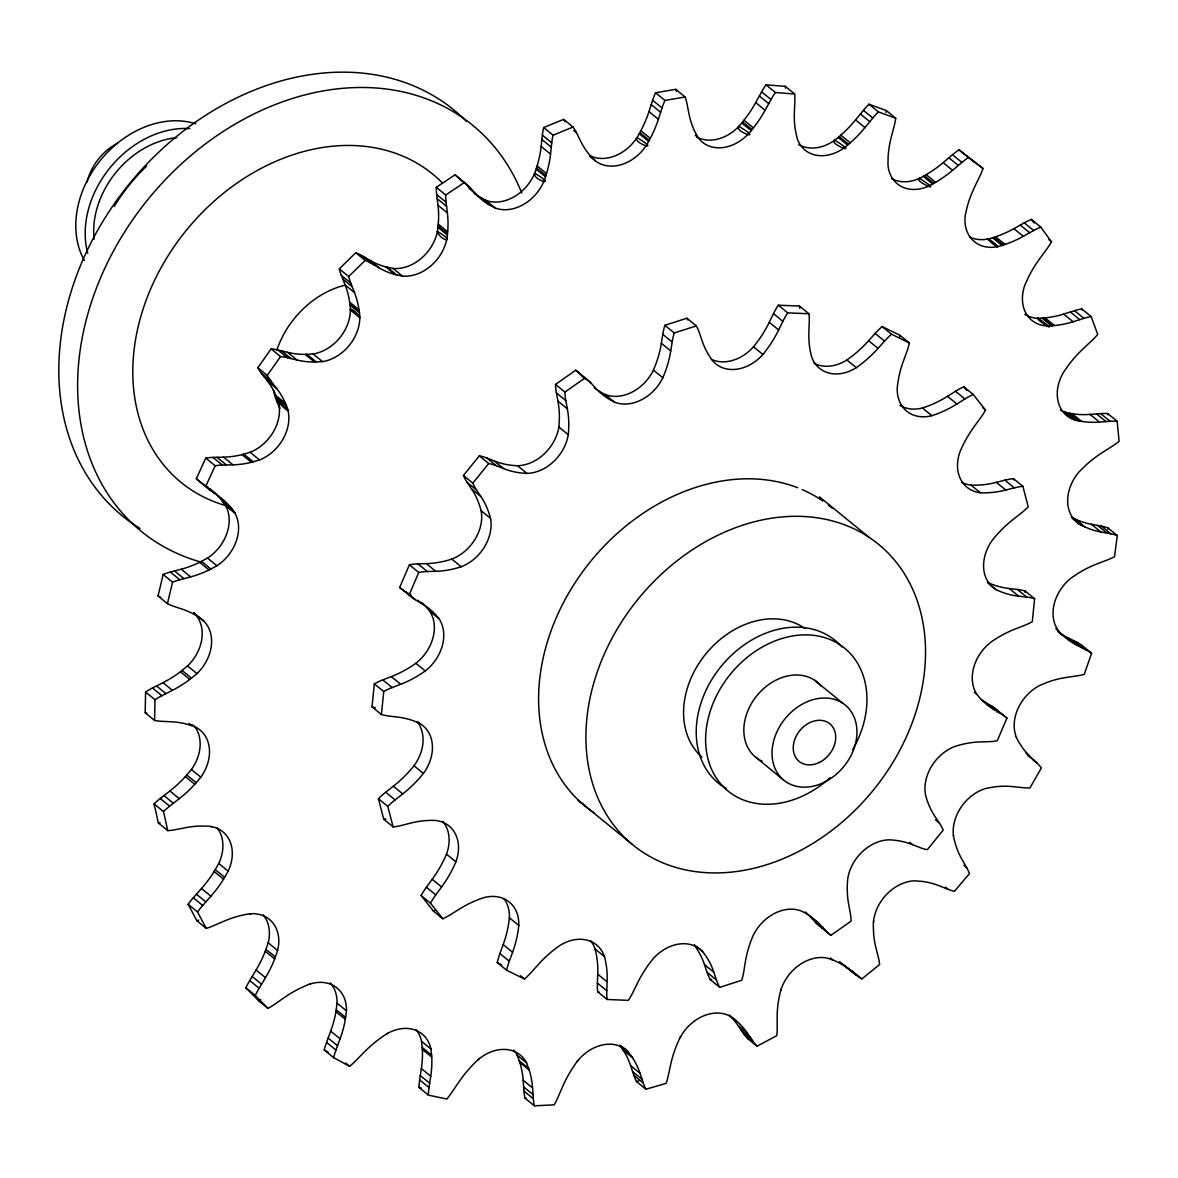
<?xml version="1.0" encoding="UTF-8"?>
<svg xmlns="http://www.w3.org/2000/svg" width="1178" height="1178" viewBox="0 0 1178 1178"><rect width="100%" height="100%" fill="white"/><g stroke="black" fill="none" stroke-linecap="round" stroke-linejoin="round"><path stroke-width="1.5" d="M194.09 613.134L194.37 613.414A39.08 30.495 -50.8 0 1 187.552 665.938L180.411 671.769A100.69 78.602 -50.8 0 1 163.006 682.666L152.492 688.011A62.89 49.078 -50.8 0 0 145.586 692.031L145.188 712.764L154.598 720.435A62.861 49.064 -50.8 0 0 161.401 721.289L171.797 721.819A100.704 78.602 -50.8 0 1 188.951 724.779L191.661 725.604A39.08 30.495 -50.8 0 1 200.805 777.185L194.753 784.312A100.704 78.602 -50.8 0 1 179.292 798.64L169.676 806.164A62.846 49.064 -50.8 0 0 163.492 811.554L167.777 830.652A62.846 49.049 -50.8 0 0 174.977 829.754L185.8 827.648A100.704 78.602 -50.8 0 1 204.118 826.072L207.092 826.161A39.08 30.495 -50.8 0 1 228.179 871.146L223.555 879.186A100.704 78.602 -50.8 0 1 210.891 896.178L202.69 905.47A62.876 49.078 -50.8 0 0 197.536 911.949L206.253 928.397A62.861 49.064 -50.8 0 0 213.468 925.761L224.144 921.137A100.704 78.602 -50.8 0 1 242.653 915.144L245.731 914.467A39.08 30.495 -50.8 0 1 277.61 950.455L274.68 958.966A100.704 78.602 -50.8 0 1 265.462 977.696L259.131 988.254A62.861 49.064 -50.8 0 0 255.287 995.484L267.98 1008.383A62.817 49.034 -50.8 0 0 274.813 1004.171L284.752 997.28A100.704 78.602 -50.8 0 1 302.452 987.164L305.485 985.78A39.08 30.495 -50.8 0 1 346.435 1010.812L345.345 1019.353A100.704 78.602 -50.8 0 1 340.089 1038.819L335.951 1050.069A62.861 49.064 -50.8 0 0 333.624 1057.653L349.63 1066.311A62.876 49.078 -50.8 0 0 355.697 1060.745L364.385 1051.939A100.704 78.602 -50.8 0 1 380.317 1038.26L383.115 1036.242A39.08 30.495 -50.8 0 1 430.942 1048.98L431.752 1057.078A100.704 78.602 -50.8 0 1 430.75 1076.221L429.028 1087.574A62.89 49.078 -50.8 0 0 428.35 1095.098L446.786 1099.045A62.846 49.064 -50.8 0 0 451.778 1092.433L458.728 1082.214A100.704 78.602 -50.8 0 1 472.039 1065.692L474.469 1063.145A39.08 30.495 -50.8 0 1 526.595 1062.909L529.246 1070.125A100.719 78.617 -50.8 0 1 532.544 1087.912L533.339 1098.75A62.876 49.078 -50.8 0 0 534.356 1105.818L554.205 1104.846A62.861 49.064 -50.8 0 0 557.871 1097.543L562.701 1086.425A100.704 78.602 -50.8 0 1 572.685 1067.975L574.599 1065.045A39.08 30.495 -50.8 0 1 628.213 1051.821L632.586 1057.785A100.704 78.602 -50.8 0 1 640.007 1073.261L643.276 1082.994A62.876 49.078 -50.8 0 0 645.912 1089.223L666.13 1083.377A62.876 49.078 -50.8 0 0 668.25 1075.779L670.709 1064.382A100.704 78.602 -50.8 0 1 676.805 1044.989L678.13 1041.808A39.08 30.495 -50.8 0 1 730.331 1016.334L736.176 1020.708A100.719 78.617 -50.8 0 1 747.323 1033.047L752.889 1041.161A62.89 49.093 -50.8 0 0 757.012 1046.211L776.758 1035.668A62.846 49.064 -50.8 0 0 777.215 1028.173L777.171 1017.129A100.704 78.602 -50.8 0 1 779.056 997.84L779.689 994.6A39.08 30.495 -50.8 0 1 827.678 958.215L834.672 960.762A100.719 78.617 -50.8 0 1 848.955 969.288L856.509 975.31A62.92 49.108 -50.8 0 0 861.898 978.918L879.627 964.517A62.861 49.064 -50.8 0 0 878.39 957.537L875.858 947.421A100.704 78.602 -50.8 0 1 873.428 929.265L873.354 926.291A39.08 30.495 -50.8 0 1 914.54 880.835L922.315 881.424A100.719 78.617 -50.8 0 1 938.94 885.679L948.099 889.316A62.861 49.064 -50.8 0 0 954.46 891.275L969.45 873.664A62.817 49.034 -50.8 0 0 966.608 867.568L961.704 858.939A100.704 78.602 -50.8 0 1 955.108 842.903L954.342 840.12A39.08 30.495 -50.8 0 1 986.472 788.259L994.615 786.86A100.69 78.602 -50.8 0 1 1012.697 786.624L1022.946 787.684A62.89 49.078 -50.8 0 0 1029.94 787.891L1041.396 767.997A62.832 49.049 -50.8 0 0 1037.082 763.123L1026.053 753.14M145.586 692.031L154.995 699.703L154.598 720.435M981.156 699.644A100.704 78.602 -50.8 0 0 984.779 701.97L991.346 705.887A63.73 49.741 -50.8 0 1 997.53 710.452L1006.925 718.124L997.251 740.785A63.73 49.741 -50.8 0 1 988.71 741.698L980.273 741.934A100.704 78.602 -50.8 0 0 954.813 746.469A39.198 30.599 -50.8 0 0 925.525 794.885A100.704 78.602 -50.8 0 0 935.126 816.693L939.44 823.127A63.73 49.756 -50.8 0 1 943.195 830.092L927.307 849.691A63.73 49.741 -50.8 0 1 919.694 847.483L912.405 844.597A100.704 78.602 -50.8 0 0 889.095 839.826A39.198 30.599 -50.8 0 0 847.777 878.552A100.704 78.602 -50.8 0 0 848.69 904.424L850.221 912.611A63.73 49.741 -50.8 0 1 851.105 921.137L830.932 935.332A63.73 49.741 -50.8 0 1 825.16 930.252L819.888 924.597A100.704 78.602 -50.8 0 0 801.541 911.095A39.198 30.599 -50.8 0 0 753.184 935.465A100.704 78.602 -50.8 0 0 745.276 962.279L743.848 971.217A63.73 49.741 -50.8 0 1 741.742 980.273L719.714 987.341A63.73 49.741 -50.8 0 1 716.474 980.008L713.868 972.277A100.704 78.602 -50.8 0 0 702.692 951.677A39.198 30.599 -50.8 0 0 653.142 958.73A100.704 78.602 -50.8 0 0 637.386 983.262L633.16 991.891A63.73 49.741 -50.8 0 1 628.316 1000.372L607.097 999.459L597.702 991.788A63.73 49.741 -50.8 0 1 597.393 983.085L597.747 974.206A100.704 78.602 -50.8 0 0 595.081 948.982A39.198 30.599 -50.8 0 0 590.531 940.633M607.097 999.459A63.73 49.741 -50.8 0 1 606.788 990.757L607.141 981.878A100.704 78.602 -50.8 0 0 604.491 956.654L595.081 948.982M1030.087 756.438A100.704 78.602 -50.8 0 1 1019.662 743.377L1018.204 740.962A39.08 30.495 -50.8 0 1 1039.6 685.493L1047.684 682.18A100.719 78.617 -50.8 0 1 1066.237 677.453L1077.031 675.863A62.935 49.123 -50.8 0 0 1084.275 674.317L1091.564 653.245A62.876 49.078 -50.8 0 0 1086.028 649.844L1077.31 645.456A100.704 78.602 -50.8 0 1 1063.631 636.091L1061.584 634.235A39.08 30.495 -50.8 0 1 1071.067 578.059L1078.533 573.082A100.704 78.602 -50.8 0 1 1096.674 564.056L1107.423 559.918A62.861 49.064 -50.8 0 0 1114.535 556.679L1117.289 535.548A62.802 49.02 -50.8 0 0 1110.81 533.811L1100.841 531.97A100.704 78.602 -50.8 0 1 1084.643 526.787L1082.126 525.609A39.08 30.495 -50.8 0 1 1079.181 471.76L1085.733 465.325A100.704 78.602 -50.8 0 1 1102.372 452.529L1112.503 446.064A62.89 49.093 -50.8 0 0 1119.1 441.323L1117.142 421.268A62.92 49.108 -50.8 0 0 1110.103 421.297L1099.413 422.077A100.704 78.602 -50.8 0 1 1081.566 421.385L1078.695 420.929A39.08 30.495 -50.8 0 1 1063.498 372.307L1068.858 364.665A100.719 78.617 -50.8 0 1 1083.024 348.909L1091.991 340.442A62.846 49.064 -50.8 0 0 1097.719 334.464L1091.167 316.573A62.846 49.049 -50.8 0 0 1083.922 318.354L1073.099 321.741A100.704 78.602 -50.8 0 1 1054.546 325.54L1051.498 325.835A39.08 30.495 -50.8 0 1 1024.86 285.061L1028.659 276.727A100.704 78.602 -50.8 0 1 1039.673 258.748L1046.992 248.764A62.876 49.078 -50.8 0 0 1051.527 241.858L1040.748 227.089A62.876 49.078 -50.8 0 0 1033.68 230.52L1023.299 236.322A100.704 78.602 -50.8 0 1 1005.07 244.435L1001.992 245.466A39.08 30.495 -50.8 0 1 965.342 214.735L967.374 206.15A100.704 78.602 -50.8 0 1 974.662 186.919L979.934 175.949A62.832 49.034 -50.8 0 0 983.041 168.483L968.419 157.499A62.832 49.049 -50.8 0 0 961.925 162.417L952.546 170.324A100.704 78.602 -50.8 0 1 935.612 182.31L932.681 184.018A39.08 30.495 -50.8 0 1 887.976 165.023L888.124 156.645A100.704 78.602 -50.8 0 1 891.26 137.208L894.22 125.84A62.89 49.093 -50.8 0 0 895.722 118.227L878.39 111.895A62.846 49.049 -50.8 0 0 872.81 118.021L864.961 127.592A100.704 78.602 -50.8 0 1 850.236 142.803L847.6 145.1A39.08 30.495 -50.8 0 1 797.285 138.827L795.533 131.111A100.704 78.602 -50.8 0 1 794.37 112.528L794.841 101.352A62.846 49.064 -50.8 0 0 794.664 94.004L775.389 92.517A62.861 49.064 -50.8 0 0 771.03 99.526L765.111 110.261A100.704 78.602 -50.8 0 1 753.39 127.872L751.196 130.64A39.08 30.495 -50.8 0 1 697.965 137.428L694.431 130.787A100.704 78.602 -50.8 0 1 689.027 114.045L686.98 103.693A62.89 49.078 -50.8 0 0 685.14 96.994L664.966 100.439A62.846 49.049 -50.8 0 0 662.065 107.949L658.384 119.272A100.704 78.602 -50.8 0 1 650.3 138.327L648.666 141.404A39.08 30.495 -50.8 0 1 595.405 160.885L590.266 155.702A100.704 78.602 -50.8 0 1 580.901 141.684L576.454 132.716A62.846 49.049 -50.8 0 0 573.053 127.033L553.056 135.22A62.846 49.049 -50.8 0 0 551.76 142.818L550.538 154.112A100.704 78.602 -50.8 0 1 546.518 173.593L545.547 176.833A39.08 30.495 -50.8 0 1 495.099 207.961L488.634 204.486A100.704 78.602 -50.8 0 1 475.838 193.972L469.227 186.86A62.832 49.034 -50.8 0 0 464.441 182.502L455.047 174.83L436.302 187.317A62.876 49.078 -50.8 0 0 436.699 194.606L437.995 205.267A100.704 78.602 -50.8 0 1 438.245 224.114L437.966 227.325A39.08 30.495 -50.8 0 1 393.084 268.437L385.633 266.846A100.69 78.587 -50.8 0 1 370.083 260.412L361.675 255.538A62.861 49.064 -50.8 0 0 355.756 252.74L339.279 268.849A62.861 49.064 -50.8 0 0 341.34 275.431L345.08 284.87A100.704 78.602 -50.8 0 1 349.616 302.083L350.043 305.102L359.452 312.774A39.08 30.495 -50.8 0 1 322.522 361.631L314.614 362.044A100.704 78.602 -50.8 0 1 297.033 360.026L287.27 357.656A62.861 49.064 -50.8 0 0 280.555 356.551L271.146 348.879L257.835 367.757A62.861 49.064 -50.8 0 0 261.428 373.279L267.421 381.009A100.704 78.602 -50.8 0 1 275.976 395.646L277.11 398.297L286.504 405.968A39.08 30.495 -50.8 0 1 259.543 459.965L251.488 462.306A100.719 78.617 -50.8 0 1 232.935 464.824L222.347 465.089A62.861 49.064 -50.8 0 0 215.176 465.766L205.782 458.095L196.328 478.71A62.861 49.064 -50.8 0 0 201.291 482.877L207.976 487.604M355.756 252.74L365.151 260.412A62.861 49.064 -50.8 0 1 371.07 263.209L379.493 268.083A100.69 78.587 -50.8 0 0 395.042 274.518L402.478 276.108A39.08 30.495 -50.8 0 0 447.375 234.996L447.655 231.786A100.704 78.602 -50.8 0 0 447.39 212.938L446.094 202.277A62.876 49.078 -50.8 0 1 445.696 194.988L436.302 187.317M604.491 956.654A39.198 30.599 -50.8 0 0 559.712 945.566A100.704 78.602 -50.8 0 0 537.993 964.856L531.499 972.115A63.715 49.741 -50.8 0 1 524.505 979.006L506.643 970.23A63.73 49.741 -50.8 0 1 509.308 961.204L512.592 952.251A100.704 78.602 -50.8 0 0 518.776 925.452A39.198 30.599 -50.8 0 0 484.173 897.548A100.704 78.602 -50.8 0 0 459.125 909.254L451.115 914.275A63.73 49.741 -50.8 0 1 442.825 918.766L430.485 903.173A63.73 49.741 -50.8 0 1 435.786 894.912L441.603 886.96A100.704 78.617 -50.8 0 0 455.886 861.825A39.198 30.599 -50.8 0 0 435.639 820.477A100.704 78.617 -50.8 0 0 410.268 823.186L401.727 825.38A63.73 49.741 -50.8 0 1 393.128 826.897L387.798 806.385A63.73 49.741 -50.8 0 1 395.101 799.891L402.743 793.898A100.704 78.602 -50.8 0 0 423.403 773.445A39.198 30.599 -50.8 0 0 419.942 723.631A100.704 78.602 -50.8 0 0 397.325 717.034L389.285 716.106A63.73 49.741 -50.8 0 1 381.422 714.486L372.012 706.815L374.339 683.844A63.73 49.741 -50.8 0 1 382.762 679.897L391.317 676.599A100.704 78.602 -50.8 0 0 415.849 663.302A39.198 30.599 -50.8 0 0 429.602 611.029A100.704 78.602 -50.8 0 0 421.724 602.665M381.422 714.486L383.733 691.515A63.73 49.741 -50.8 0 1 392.156 687.569L400.711 684.271A100.704 78.602 -50.8 0 0 425.258 670.974A39.198 30.599 -50.8 0 0 438.996 618.7A100.704 78.602 -50.8 0 0 421.857 603.592L417.822 600.294M1025.11 592.49L1025.213 591.061A63.73 49.741 -50.8 0 0 1017.336 589.442L1009.296 588.529A100.704 78.602 -50.8 0 1 987.974 582.565M1025.213 591.061L1034.608 598.733L1032.296 621.704A63.73 49.741 -50.8 0 1 1023.859 625.651L1015.303 628.964A100.704 78.602 -50.8 0 0 990.772 642.26A39.198 30.599 -50.8 0 0 977.018 694.519A100.704 78.602 -50.8 0 0 994.173 709.642L1000.74 713.559A63.73 49.741 -50.8 0 1 1006.925 718.124M330.238 982.85A39.08 30.495 -50.8 0 1 337.041 1003.141L335.966 1011.549A100.704 78.602 -50.8 0 1 330.694 1031.148L326.556 1042.397A62.861 49.064 -50.8 0 0 324.23 1049.981L333.624 1057.653M873.487 922.124L873.605 920.887M438.054 226.088L447.463 233.759M474.116 193.28A100.704 78.602 -50.8 0 0 479.24 196.814L485.704 200.289A39.08 30.495 -50.8 0 0 536.137 169.146L537.124 165.921A100.704 78.602 -50.8 0 0 541.144 146.44L542.366 135.146A62.846 49.049 -50.8 0 1 543.662 127.548L563.658 119.361L573.053 127.033M1107.732 529.187L1107.88 527.877A62.802 49.02 -50.8 0 0 1101.415 526.139L1091.446 524.284A100.704 78.602 -50.8 0 1 1075.249 519.115L1072.775 517.952A39.08 30.495 -50.8 0 1 1071.347 517.23M336.245 1009.811L345.655 1017.365M428.35 1095.098L418.956 1087.427A62.89 49.078 -50.8 0 1 419.633 1079.902L421.356 1068.549A100.704 78.602 -50.8 0 0 422.342 1049.407L421.547 1041.308A39.08 30.495 -50.8 0 0 415.981 1029.572M594.124 387.695A100.704 78.602 -50.8 0 0 605.094 394.453A39.198 30.599 -50.8 0 0 653.437 370.098A100.704 78.602 -50.8 0 0 661.344 343.269L662.772 334.331A63.73 49.741 -50.8 0 1 664.878 325.29L686.907 318.222L696.301 325.894A63.73 49.741 -50.8 0 1 699.541 333.227L702.162 340.957A100.704 78.602 -50.8 0 0 713.338 361.558A39.198 30.599 -50.8 0 0 762.888 354.49A100.704 78.602 -50.8 0 0 778.643 329.958L782.869 321.344A63.73 49.741 -50.8 0 1 787.699 312.862L808.933 313.76A63.73 49.741 -50.8 0 1 809.242 322.477L808.888 331.357A100.704 78.602 -50.8 0 0 811.539 356.566A39.198 30.599 -50.8 0 0 856.303 367.669A100.704 78.602 -50.8 0 0 878.022 348.379L884.531 341.119A63.73 49.741 -50.8 0 1 891.51 334.228L909.372 343.004A63.73 49.741 -50.8 0 1 906.721 352.016L903.438 360.983A100.704 78.602 -50.8 0 0 897.253 387.783A39.198 30.599 -50.8 0 0 931.842 415.687A100.704 78.602 -50.8 0 0 956.904 403.98L964.9 398.944A63.73 49.741 -50.8 0 1 973.19 394.468L985.544 410.062A63.73 49.741 -50.8 0 1 980.243 418.308L974.427 426.274A100.704 78.602 -50.8 0 0 960.144 451.41A39.198 30.599 -50.8 0 0 980.39 492.757A100.704 78.602 -50.8 0 0 1005.762 490.033L1014.302 487.854A63.73 49.741 -50.8 0 1 1022.887 486.337L1028.232 506.849A63.73 49.741 -50.8 0 1 1020.928 513.343L1013.271 519.336A100.704 78.602 -50.8 0 0 992.627 539.789A39.198 30.599 -50.8 0 0 996.073 589.604A100.704 78.602 -50.8 0 0 1018.705 596.201L1026.745 597.113A63.73 49.741 -50.8 0 1 1034.608 598.733M421.857 603.592L415.289 599.676A63.73 49.741 -50.8 0 1 409.09 595.111L399.695 587.439L409.384 564.777L418.779 572.449A63.73 49.741 -50.8 0 1 427.319 571.521L435.742 571.301A100.704 78.602 -50.8 0 0 461.202 566.765A39.198 30.599 -50.8 0 0 490.504 518.349L481.11 510.678A100.704 78.602 -50.8 0 0 471.494 488.87L467.18 482.435A63.73 49.741 -50.8 0 1 463.425 475.47L479.313 455.857L488.708 463.528A63.73 49.741 -50.8 0 1 496.336 465.737L503.624 468.623A100.704 78.602 -50.8 0 0 526.934 473.394A39.198 30.599 -50.8 0 0 568.238 434.682L558.843 426.996A100.704 78.602 -50.8 0 0 557.93 401.124L556.399 392.951A63.73 49.741 -50.8 0 1 555.515 384.426L575.703 370.231L585.098 377.902A63.73 49.741 -50.8 0 1 590.87 382.983L596.142 388.637A100.704 78.602 -50.8 0 0 614.489 402.125A39.198 30.599 -50.8 0 0 662.831 377.77A100.704 78.602 -50.8 0 0 670.738 350.941L672.182 342.003A63.73 49.741 -50.8 0 1 674.272 332.962L696.301 325.894M335.936 1011.681L345.345 1019.353M167.438 603.666L158.043 595.994L163.153 574.481A62.861 49.064 -50.8 0 1 170.383 572.066L181.235 569.195A100.69 78.587 -50.8 0 0 199.656 562.304L207.534 558.092A39.08 30.495 -50.8 0 0 223.084 501.902L221.331 499.752A100.704 78.602 -50.8 0 0 209.198 488.458L218.593 496.129A100.704 78.602 -50.8 0 1 230.726 507.423L232.493 509.573A39.08 30.495 -50.8 0 1 216.929 565.764L209.051 569.99A100.69 78.587 -50.8 0 1 190.63 576.867L179.792 579.738A62.861 49.064 -50.8 0 0 172.562 582.153L167.438 603.666A62.861 49.064 -50.8 0 0 173.49 606.243L182.899 609.379A100.704 78.602 -50.8 0 1 197.948 616.698L200.245 618.229A39.08 30.495 -50.8 0 1 196.962 673.61L189.805 679.441A100.69 78.602 -50.8 0 1 172.4 690.337L161.887 695.697A62.89 49.078 -50.8 0 0 154.995 699.703M263.18 914.879A39.08 30.495 -50.8 0 1 268.201 942.783L265.315 951.176A100.704 78.602 -50.8 0 1 256.068 970.024L249.721 980.582A62.861 49.064 -50.8 0 0 245.878 987.812L258.586 1000.711L267.98 1008.383M536.137 169.146L545.547 176.833M780.705 990.492L781.102 989.255M536.505 167.909L545.9 175.581M589.957 155.702A39.08 30.495 -50.8 0 0 639.271 133.732L640.832 130.773A100.704 78.602 -50.8 0 0 648.99 111.601L652.656 100.277A62.846 49.049 -50.8 0 1 655.557 92.767L675.745 89.322L685.14 96.994M1081.743 646.884L1082.17 645.559A62.876 49.078 -50.8 0 0 1076.633 642.172L1067.916 637.784A100.704 78.602 -50.8 0 1 1058.212 631.717L1063.631 636.091M506.643 970.23L497.249 962.559A63.73 49.741 -50.8 0 1 499.899 953.532L503.183 944.579A100.704 78.602 -50.8 0 0 509.367 917.78A39.198 30.599 -50.8 0 0 504.051 898.755M265.978 949.453L275.416 956.992M265.271 951.294L274.68 958.966M409.09 595.111L418.779 572.449M996.971 711.88L997.53 710.452M215.176 465.766L205.738 486.381A62.861 49.064 -50.8 0 0 210.685 490.549L218.593 496.129M711.409 359.349A39.198 30.599 -50.8 0 0 753.478 346.818A100.704 78.602 -50.8 0 0 769.249 322.286L773.475 313.672A63.73 49.741 -50.8 0 1 778.305 305.19L799.523 306.089L808.933 313.76M639.845 132.613L649.284 140.211M217.208 827.972A39.08 30.495 -50.8 0 1 218.769 863.474L214.16 871.514A100.704 78.602 -50.8 0 1 201.482 888.506L193.295 897.798A62.876 49.078 -50.8 0 0 188.127 904.277L196.859 920.725L206.253 928.397M640.832 130.773L650.3 138.327M680 1037.847L680.634 1036.669M696.758 137.031A39.08 30.495 -50.8 0 0 741.801 122.968L743.981 120.2A100.704 78.602 -50.8 0 0 755.702 102.589L761.636 91.855A62.861 49.064 -50.8 0 1 765.995 84.845L785.27 86.333L794.664 94.004M286.504 405.968L285.385 403.318A100.704 78.602 -50.8 0 0 276.815 388.681L270.837 380.95A62.861 49.064 -50.8 0 1 267.229 375.429L280.555 356.551M442.825 918.766L433.43 911.08L421.091 895.501A63.73 49.741 -50.8 0 1 426.392 887.24L432.193 879.289A100.704 78.617 -50.8 0 0 446.491 854.153A39.198 30.599 -50.8 0 0 442.737 821.331M490.504 518.349A100.704 78.602 -50.8 0 0 480.904 496.542L476.589 490.107A63.73 49.741 -50.8 0 1 472.82 483.142L488.708 463.528M192.294 724.691L194.974 726.87A39.08 30.495 -50.8 0 1 191.396 769.514L185.358 776.626A100.704 78.602 -50.8 0 1 169.897 790.968L160.282 798.493A62.846 49.064 -50.8 0 0 154.082 803.882L158.367 822.98L167.777 830.652M741.801 122.968L751.196 130.64M577.205 1061.422L578.059 1060.362M742.626 121.894L752.02 129.565M798.772 144.585A39.08 30.495 -50.8 0 0 838.191 137.428L840.827 135.131A100.704 78.602 -50.8 0 0 855.552 119.92L863.415 110.349A62.846 49.049 -50.8 0 1 868.996 104.224L886.327 110.555L895.722 118.227M813.969 363.207A39.198 30.599 -50.8 0 0 846.908 359.982A100.704 78.602 -50.8 0 0 868.628 340.707L875.136 333.448A63.73 49.741 -50.8 0 1 882.116 326.556L899.977 335.318L909.372 343.004M359.452 312.774L359.01 309.77A100.704 78.602 -50.8 0 0 354.475 292.556L350.735 283.103A62.861 49.064 -50.8 0 1 348.688 276.521L365.151 260.412M839.134 136.589L848.602 144.202M477.679 1060.067L478.695 1059.199M891.702 178.673A39.08 30.495 -50.8 0 0 923.287 176.347L926.217 174.638A100.704 78.602 -50.8 0 0 943.151 162.652L952.516 154.745A62.832 49.049 -50.8 0 1 959.01 149.827L983.041 168.483M393.128 826.897L383.733 819.225L378.403 798.699A63.73 49.741 -50.8 0 1 385.707 792.22L393.349 786.212A100.704 78.602 -50.8 0 0 414.008 765.774A39.198 30.599 -50.8 0 0 417.468 722.099M568.238 434.682A100.704 78.602 -50.8 0 0 567.34 408.795L565.808 400.623A63.73 49.741 -50.8 0 1 564.925 392.097L585.098 377.902M445.696 194.988L464.441 182.502M805.325 911.993A100.704 78.602 -50.8 0 1 810.479 916.926L815.75 922.58A63.73 49.741 -50.8 0 0 821.522 927.66L822.804 926.806M899.933 405.335A39.198 30.599 -50.8 0 0 922.448 408A100.704 78.602 -50.8 0 0 947.495 396.294L955.505 391.273A63.73 49.741 -50.8 0 1 963.795 386.796L973.19 394.468M386.752 1033.872L387.886 1033.239M969.45 236.881A39.08 30.495 -50.8 0 0 992.598 237.794L995.557 236.793A100.704 78.602 -50.8 0 0 1013.905 228.65L1024.286 222.848A62.876 49.078 -50.8 0 1 1031.339 219.402L1040.748 227.089M750.091 1037.258L747.618 1038.54A62.89 49.093 -50.8 0 1 743.495 1033.489L737.929 1025.375A100.719 78.617 -50.8 0 0 729.108 1015.097M993.702 237.396L1003.17 245.039M277.11 398.297A39.08 30.495 -50.8 0 1 250.148 452.293L242.094 454.634A100.719 78.617 -50.8 0 1 223.54 457.152L212.938 457.417A62.861 49.064 -50.8 0 0 205.782 458.095M992.598 237.794L1001.992 245.466M309.358 984.248L310.536 983.866M995.557 236.793L1005.07 244.435M1024.86 314.393A39.08 30.495 -50.8 0 0 1042.103 318.163L1045.033 317.883A100.704 78.602 -50.8 0 0 1063.69 314.07L1074.513 310.683A62.846 49.049 -50.8 0 1 1081.772 308.901L1091.167 316.573M694.181 945.124A100.704 78.602 -50.8 0 1 704.459 964.605L707.08 972.336A63.73 49.741 -50.8 0 0 710.319 979.669L711.703 979.271M639.036 1080.859L636.503 1081.551A62.876 49.078 -50.8 0 1 633.867 1075.323L630.598 1065.589A100.704 78.602 -50.8 0 0 623.177 1050.099L619.923 1045.519M961.852 482.391A39.198 30.599 -50.8 0 0 970.996 485.086A100.704 78.602 -50.8 0 0 996.352 482.362L1004.893 480.182A63.73 49.741 -50.8 0 1 1013.492 478.666L1022.887 486.337M241.976 454.664L251.488 462.306M1043.193 318.031L1052.676 325.702M322.522 361.631L313.127 353.96L305.22 354.372A100.704 78.602 -50.8 0 1 287.638 352.34L277.875 349.969A62.861 49.064 -50.8 0 0 271.146 348.879M1042.103 318.163L1051.498 325.835M249.633 913.863L250.796 913.76M1045.033 317.883L1054.546 325.54M1060.436 410.135A39.08 30.495 -50.8 0 0 1069.3 413.242L1072.157 413.714A100.704 78.602 -50.8 0 0 1090.018 414.406L1100.694 413.625A62.92 49.108 -50.8 0 1 1107.747 413.596L1117.142 421.268M513.623 1050.01A39.08 30.495 -50.8 0 1 517.186 1055.238L519.807 1062.35A100.719 78.617 -50.8 0 1 523.15 1080.241L523.945 1091.078A62.876 49.078 -50.8 0 0 524.946 1098.146L526.183 1098.117M409.384 564.777A63.73 49.741 -50.8 0 1 417.91 563.85L426.348 563.629A100.704 78.602 -50.8 0 0 451.807 559.094A39.198 30.599 -50.8 0 0 481.11 510.678M305.102 354.372L314.614 362.044M597.702 991.788L599.013 991.891M1070.331 413.39L1079.799 421.076M210.803 826.5L211.907 826.691M421.238 1087.971L418.956 1087.427M387.238 267.259L396.736 274.96M479.313 455.857A63.73 49.741 -50.8 0 1 486.926 458.065L494.215 460.951A100.704 78.602 -50.8 0 0 517.525 465.722L526.934 473.394M1073.644 518.335L1083.097 526.036M1072.716 517.937L1082.126 525.609M194.974 726.87L195.931 727.356M501.637 964.885L497.249 962.559M328.176 1052.219L324.23 1049.981M399.695 587.439A63.73 49.741 -50.8 0 0 405.88 592.004L411.137 595.14M199.347 617.655L193.972 613.282M1078.297 523.356L1079.063 523.886L1072.348 518.408M844.199 965.327L856.509 975.31M959.01 149.827L968.419 157.499M952.516 154.745L961.925 162.417M948.923 157.793L958.318 165.465M1048.847 239.664L1051.527 241.858M1024.286 222.848L1033.68 230.52M1020.295 225.072L1029.69 232.758M943.151 162.652L952.546 170.324M868.996 104.224L878.39 111.895M1013.905 228.65L1023.299 236.322M863.415 110.349L872.81 118.021M860.396 114.03L869.791 121.702M926.217 174.638L935.612 182.31M924.406 175.669L933.801 183.341M855.552 119.92L864.961 127.592M923.287 176.347L932.681 184.018M1074.513 310.683L1083.922 318.354M1070.36 311.979L1079.755 319.65M1063.69 314.07L1073.099 321.741M840.827 135.131L850.236 142.803M838.191 137.428L847.6 145.1M765.995 84.845L775.389 92.517M761.636 91.855L771.03 99.526M759.354 95.978L768.763 103.649M755.702 102.589L765.111 110.261M743.981 120.2L753.39 127.872M1100.694 413.625L1110.103 421.297M1096.585 413.92L1105.995 421.591M1090.018 414.406L1099.413 422.077M1072.157 413.714L1081.566 421.385M1069.3 413.242L1078.695 420.929M655.557 92.767L664.966 100.439M652.656 100.277L662.065 107.949M695.285 135.234L697.965 137.428M651.243 104.621L660.652 112.293M648.99 111.601L658.384 119.272M982.85 407.868L985.544 410.062M882.116 326.556L891.51 334.228M955.505 391.273L964.9 398.944M639.271 133.732L648.666 141.404M875.136 333.448L884.531 341.119M947.495 396.294L956.904 403.98M1107.88 527.877L1117.289 535.548M1101.415 526.139L1110.81 533.811M1097.587 525.432L1106.981 533.104M868.628 340.707L878.022 348.379M1091.446 524.284L1100.841 531.97M1075.249 519.115L1084.643 526.787M922.448 408L931.842 415.687M1004.893 480.182L1014.302 487.854M573.774 130.522L576.454 132.716M846.908 359.982L856.303 367.669M996.352 482.362L1005.762 490.033M778.305 305.19L787.699 312.862M590.031 156.512L595.405 160.885M773.475 313.672L782.869 321.344M543.662 127.548L553.056 135.22M542.366 135.146L551.76 142.818M970.996 485.086L980.39 492.757M769.249 322.286L778.643 329.958M541.895 139.49L551.304 147.162M541.144 146.44L550.538 154.112M537.124 165.921L546.518 173.593M753.478 346.818L762.888 354.49M1017.336 589.442L1026.745 597.113M1082.17 645.559L1091.564 653.245M1076.633 642.172L1086.028 649.844M1073.276 640.479L1082.685 648.15M1009.296 588.529L1018.705 596.201M1067.916 637.784L1077.31 645.456M1055.827 628.669L1059.169 631.702M1058.359 631.644L1062.468 635.001M988.018 583.022L996.073 589.604M664.878 325.29L674.272 332.962M662.772 334.331L672.182 342.003M661.344 343.269L670.738 350.941M455.047 174.83A62.832 49.034 -50.8 0 1 459.832 179.189L469.227 186.86M485.704 200.289L495.099 207.961M467.74 186.301L471.774 189.599M480.698 197.683L490.092 205.355M469.124 188.495L475.838 193.972M479.24 196.814L488.634 204.486M819.417 496.807L868.908 537.197M653.437 370.098L662.831 377.77M436.699 194.606L446.094 202.277M437.185 198.699L446.595 206.371M437.995 205.267L447.39 212.938M438.245 224.114L447.655 231.786M437.966 227.325L447.375 234.996M991.346 705.887L1000.74 713.559M974.339 692.34L977.018 694.519M984.779 701.97L994.173 709.642M575.703 370.231A63.73 49.741 -50.8 0 1 581.476 375.311L590.87 382.983M605.094 394.453L614.489 402.125M1027.672 755.083L1034.387 760.561M1033.062 759.839L1037.082 763.123M555.515 384.426L564.925 392.097M556.399 392.951L565.808 400.623M557.93 401.124L567.34 408.795M393.084 268.437L402.478 276.108M385.633 266.846L395.042 274.518M370.083 260.412L379.493 268.083M364.9 257.408L374.309 265.079M361.675 255.538L371.07 263.209M339.279 268.849L348.688 276.521M341.34 275.431L350.735 283.103M342.769 279.068L352.178 286.74M345.08 284.87L354.475 292.556M814.572 680.207L842.785 703.222M349.616 302.083L359.01 309.77M349.866 303.953L359.275 311.699M935.406 819.829L939.44 823.127M494.215 460.951L503.624 468.623M486.926 458.065L496.336 465.737M963.913 865.374L966.608 867.568M463.425 475.47L472.82 483.142M909.725 842.403L912.405 844.597M467.18 482.435L476.589 490.107M306.957 354.342L316.352 362.029M471.494 488.87L480.904 496.542M945.404 887.122L948.099 889.316M287.638 352.34L297.033 360.026M281.63 350.882L291.025 358.554M277.875 349.969L287.27 357.656M755.407 756.998L783.606 780.027M257.835 367.757L267.229 375.429M261.428 373.279L270.837 380.95M263.725 376.253L273.134 383.925M267.421 381.009L276.815 388.681M275.976 395.646L285.385 403.318M276.653 397.295L286.092 405.026M451.807 559.094L461.202 566.765M426.348 563.629L435.742 571.301M417.91 563.85L427.319 571.521M250.148 452.293L259.543 459.965M243.875 454.178L253.285 461.85M810.479 916.926L819.888 924.597M815.75 922.58L825.16 930.252M821.522 927.66L830.932 935.332M429.602 611.029L438.996 618.7M405.88 592.004L415.289 599.676M223.54 457.152L232.935 464.824M852.504 971.246L861.898 978.918M839.546 961.616L853.608 972.999M217.017 457.314L226.412 464.986M830.402 957.905L833.082 960.099M212.938 457.417L222.347 465.089M204.324 485.027L213.733 492.699M196.328 478.71L210.685 490.549M221.331 499.752L230.726 507.423M222.392 501.092L231.801 508.763M223.084 501.902L232.493 509.573M415.849 663.302L425.258 670.974M578.486 800.51L632.218 844.376M391.317 676.599L400.711 684.271M382.762 679.897L392.156 687.569M694.637 945.095L702.692 951.677M374.339 683.844L383.733 691.515M417.262 721.437L419.942 723.631M207.534 558.092L216.929 565.764M704.459 964.605L713.868 972.277M707.08 972.336L716.474 980.008M201.512 561.391L210.906 569.062M199.656 562.304L209.051 569.99M710.319 979.669L719.714 987.341M730.802 1016.32L736.176 1020.708M181.235 569.195L190.63 576.867M737.929 1025.375L747.323 1033.047M741.345 1030.367L750.754 1038.039M743.495 1033.489L752.889 1041.161M414.008 765.774L423.403 773.445M174.55 570.962L183.959 578.634M747.618 1038.54L757.012 1046.211M170.383 572.066L179.792 579.738M163.153 574.481L172.562 582.153M193.531 612.751L203.765 621.086L202.999 620.364M393.349 786.212L402.743 793.898M385.707 792.22L395.101 799.891M597.747 974.206L607.141 981.878M446.491 854.153L455.886 861.825M378.403 798.699L387.798 806.385M597.393 983.085L606.788 990.757M509.367 917.78L518.776 925.452M187.552 665.938L196.962 673.61M182.104 670.459L191.499 678.13M180.411 671.769L189.805 679.441M432.193 879.289L441.603 886.96M503.183 944.579L512.592 952.251M620.158 1045.239L628.213 1051.821M426.392 887.24L435.786 894.912M622.22 1048.67L631.614 1056.342M623.177 1050.113L632.586 1057.785M499.899 953.532L509.308 961.204M163.006 682.666L172.4 690.337M520.485 975.723L524.505 979.006M630.598 1065.589L640.007 1073.261M421.091 895.501L430.485 903.173M632.615 1071.582L642.01 1079.254M633.867 1075.323L643.276 1082.994M156.527 685.964L165.921 693.636M636.503 1081.551L645.912 1089.223M152.492 688.011L161.887 695.697M188.966 723.41L191.661 725.604M191.396 769.514L200.805 777.185M186.801 775.021L196.211 782.693M185.358 776.626L194.753 784.312M517.186 1055.238L526.595 1062.909M519.321 1060.833L528.686 1068.402M519.851 1062.453L529.246 1070.125M169.897 790.968L179.292 798.64M523.15 1080.241L532.544 1087.912M523.636 1086.911L533.03 1094.583M163.978 795.592L173.372 803.278M523.945 1091.078L533.339 1098.75M160.282 798.493L169.676 806.164M524.946 1098.146L534.356 1105.818M154.082 803.882L163.492 811.554M218.769 863.474L228.179 871.146M215.294 869.673L224.689 877.345M214.16 871.514L223.555 879.186M421.547 1041.308L430.942 1048.98M422.225 1047.507L431.634 1055.179M422.342 1049.407L431.752 1057.078M268.201 942.783L277.61 950.455M201.482 888.506L210.891 896.178M421.356 1068.549L430.75 1076.221M337.041 1003.141L346.435 1010.812M420.296 1075.543L429.69 1083.215M196.446 894.22L205.841 901.892M419.633 1079.902L429.028 1087.574M193.295 897.798L202.69 905.47M188.127 904.277L197.536 911.949M256.068 970.024L265.462 977.696M330.694 1031.148L340.089 1038.819M328.147 1038.068L337.541 1045.74M252.166 976.533L261.56 984.204M326.556 1042.397L335.951 1050.069M249.721 980.582L259.131 988.254M345.596 1063.012L349.63 1066.311M245.878 987.812L255.287 995.484M581.476 375.311L584.641 378.698M459.832 179.189L461.526 181.014M963.795 386.796L964.605 387.739M965.4 388.681L966.991 390.581M1031.339 219.402L1034.107 223.04M1016.54 737.693L1016.202 736.868M1081.772 308.901L1082.199 310.005M1013.492 478.666L1013.86 479.917M953.532 836.336L953.385 835.173M1107.747 413.596L1107.894 414.847M594.434 813.1A193.531 151.064 -50.8 0 1 572.758 586.379A193.531 151.064 -50.8 0 1 797.624 487.721M802.277 489.636A193.531 151.064 -50.8 0 1 822.789 501.018M828.281 505.053A193.531 151.064 -50.8 0 1 832.257 508.292M435.006 910.344A63.73 49.741 -50.8 0 1 433.43 911.08M385.869 818.975A63.73 49.741 -50.8 0 1 383.733 819.225M375.399 707.698A63.73 49.741 -50.8 0 1 372.012 706.815M558.843 426.996A39.198 30.599 -50.8 0 1 517.525 465.722M686.907 318.222A63.73 49.741 -50.8 0 1 687.834 319.974M799.523 306.089A63.73 49.741 -50.8 0 1 799.729 308.238M899.977 335.318A63.73 49.741 -50.8 0 1 899.432 337.585M585.039 805.428A193.531 151.064 -50.8 0 1 578.162 800.436M198.67 920.151A62.861 49.064 -50.8 0 1 196.859 920.725M160.164 822.848A62.846 49.049 -50.8 0 1 158.367 822.98M146.867 713.073A62.861 49.064 -50.8 0 1 145.188 712.764M160.62 597.231A62.861 49.064 -50.8 0 1 158.043 595.994M350.043 305.102A39.08 30.495 -50.8 0 1 313.127 353.96M563.658 119.361A62.846 49.049 -50.8 0 1 565.249 121.761M675.745 89.322A62.89 49.078 -50.8 0 1 676.422 91.369M785.27 86.333A62.846 49.064 -50.8 0 1 785.402 88.144M886.327 110.555A62.89 49.093 -50.8 0 1 886.033 112.455M973.646 160.812A62.832 49.034 -50.8 0 1 973.293 161.754M1027.687 755.451A62.832 49.049 -50.8 0 1 1027.982 755.746M852.15 971.04A62.92 49.108 -50.8 0 1 847.115 967.639M260.75 999.489A62.817 49.034 -50.8 0 1 258.586 1000.711M87.084 182.178A48.534 37.873 -50.8 0 1 117.623 143.201M84.418 260.529A92.208 71.976 -50.8 0 1 100.616 160.075A92.208 71.976 -50.8 0 1 195.754 123.808M87.746 253.27A92.208 71.976 -50.8 0 1 110.187 167.541A92.208 71.976 -50.8 0 1 189.732 128.608M94.107 239.178A82.504 64.392 -50.8 0 1 176.759 137.664M114.119 206.548A160.149 125.001 -50.8 0 1 146.705 165.98M139.991 528.421A262.061 204.545 -50.8 0 1 127.636 185.991A262.061 204.545 -50.8 0 1 466.164 121.128M201.6 562.259A262.061 204.545 -50.8 0 1 154.833 191.248A262.061 204.545 -50.8 0 1 521.766 193.015M226.235 505.73A198.979 155.305 -50.8 0 1 172.106 249.559A198.979 155.305 -50.8 0 1 442.089 182.634M280.011 408.192A82.504 64.392 -50.8 0 1 273.473 389.977M276.756 350.352A82.504 64.392 -50.8 0 1 345.11 285.179M701.897 757.115A82.504 64.392 -50.8 0 1 705.151 654.762A82.504 64.392 -50.8 0 1 804.765 628.345M726.458 788.7A92.208 71.976 -50.8 0 1 721.039 666.483A92.208 71.976 -50.8 0 1 841.902 646.928M830.107 777.671A92.208 71.976 -50.8 0 1 706.933 754.244A92.208 71.976 -50.8 0 1 803.205 634.898A92.208 71.976 -50.8 0 1 852.681 749.679M762.166 761.224A48.534 37.873 -50.8 0 1 756.173 696.566A48.534 37.873 -50.8 0 1 821.095 686.067M350.396 309.888L359.791 317.869C360.601 315.439 349.189 306.427 350.396 309.961M437.391 231.403C439.615 240.989 458.478 243.875 437.391 231.403M534.694 173.21C531.838 179.645 559.771 188.303 534.694 173.21M637.018 137.546C632.115 142.818 663.626 153.508 637.018 137.546M738.871 126.34C733.158 131.347 766.245 142.42 738.871 126.34M834.746 140.167C827.604 143.407 862.944 157.454 834.746 140.167M919.503 178.32C911.934 180.175 948.172 196.549 919.503 178.32M988.695 238.869L987.576 239.09C997.103 248.794 1004.451 250.104 988.607 238.884M1038.274 318.296C1031.943 317.235 1065.884 338.38 1038.274 318.296M1065.751 412.433L1064.794 412.123L1075.161 420.104L1065.751 412.433M287.726 409.458C262.311 386.487 290.406 415.495 287.771 409.591M234.525 512.459L225.131 504.788L235.07 513.402L234.569 512.518M794.296 853.638A194.12 151.52 -50.8 0 0 879.686 545.252A194.12 151.52 -50.8 0 0 593.211 684.992A194.12 151.52 -50.8 0 0 794.296 853.638M824.129 782.339A48.534 37.873 -50.8 0 0 845.48 705.239A48.534 37.873 -50.8 0 0 773.858 740.167A48.534 37.873 -50.8 0 0 824.129 782.339M819.314 762.46A24.267 18.936 -50.8 0 0 829.975 723.91A24.267 18.936 -50.8 0 0 794.163 741.374A24.267 18.936 -50.8 0 0 819.314 762.46"/></g></svg>
